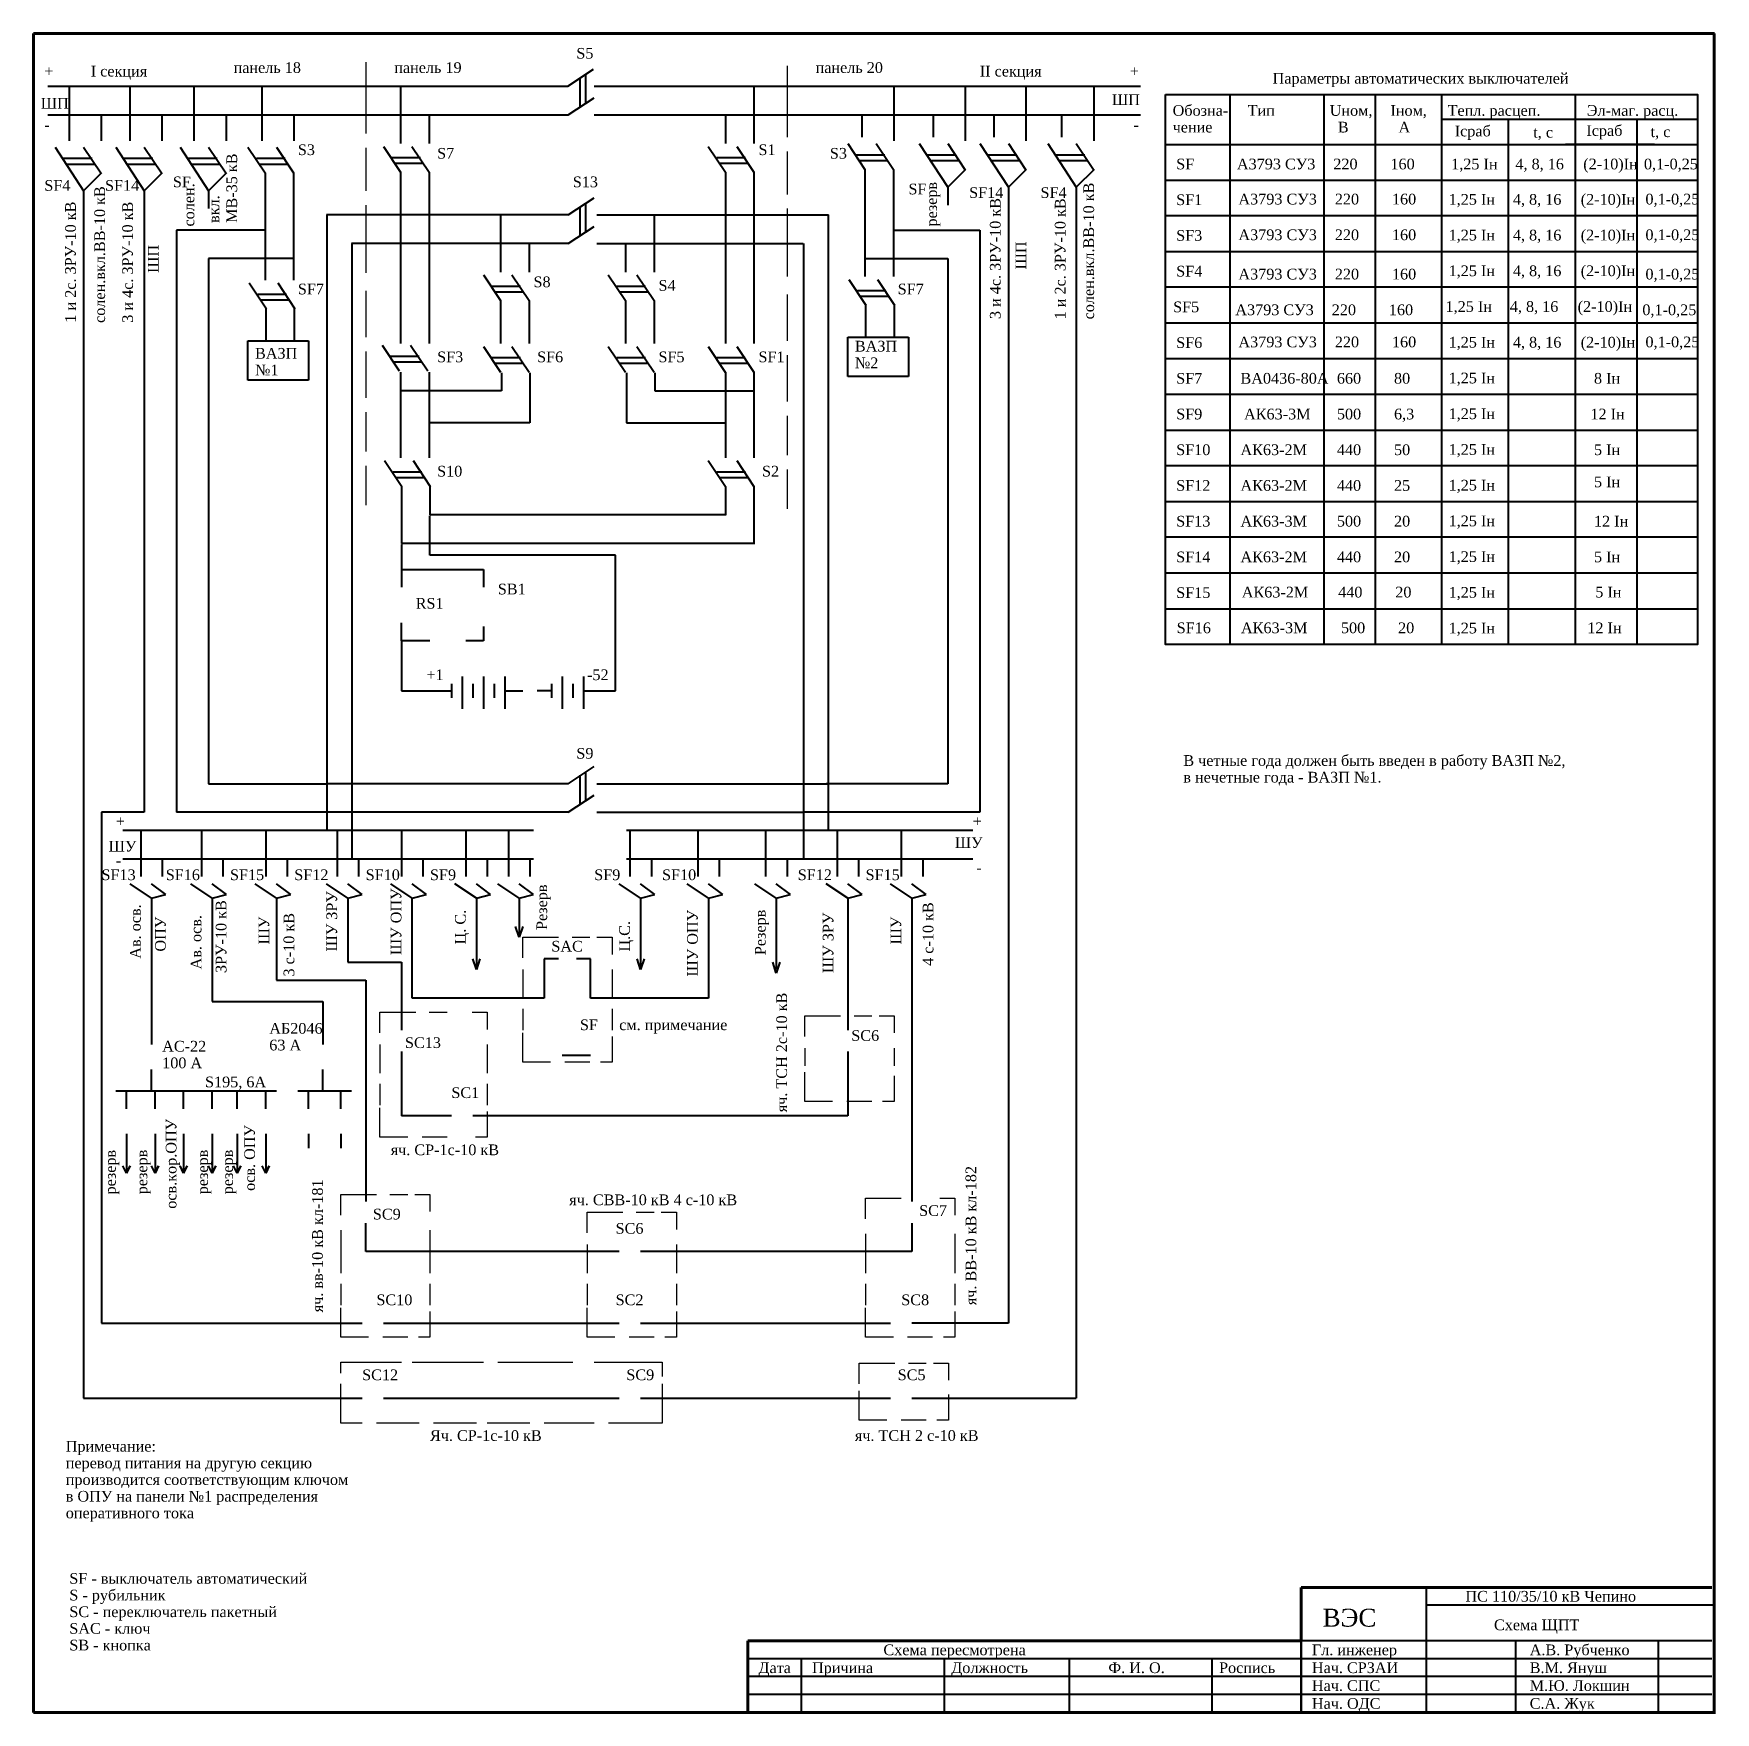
# Model space of a CAD drawing. Header units: millimetres. Extents: x 20 to 491, y 5 to 475.
import ezdxf

# ---------------------------------------------------------------- set-up
doc = ezdxf.new("R2010")
doc.units = ezdxf.units.MM
doc.styles.get("Standard").update_dxf_attribs({"font": 'times.ttf', "height": 3})

msp = doc.modelspace()

# ---------------------------------------------------------------- linework, layer by layer
at = {"lineweight": 70}
for p, q in [((20, 5), (20, 475)), ((20, 475), (490.78, 475)), ((490.63, 5), (490.63, 475)), ((490, 40), (375, 40)), ((375, 40), (375, 25)), ((375, 25), (220, 25)), ((220, 25), (220, 5)), ((20, 5), (491, 5))]:
    msp.add_line(p, q, dxfattribs=at)
at = {"lineweight": 25}
for p, q in [((113, 467), (113, 447)), ((231, 466), (231, 446)), ((113, 443), (113, 431)), ((231, 442), (231, 430)), ((113, 427), (113, 408)), ((231, 426), (231, 407)), ((113, 403), (113, 390)), ((231, 402), (231, 389)), ((113, 386), (113, 373)), ((231, 385), (231, 372)), ((113, 369), (113, 358)), ((231, 368), (231, 357)), ((113, 354), (113, 343)), ((231, 353), (231, 342)), ((157, 213), (157, 205)), ((182, 213), (182, 205)), ((157, 202), (157, 196)), ((182, 202), (182, 196)), ((117, 192), (117, 184)), ((147, 192), (147, 184)), ((236, 191), (236, 186)), ((261, 191), (261, 186)), ((117, 181), (117, 175)), ((147, 181), (147, 175)), ((106, 140), (106, 128)), ((131, 140), (131, 128)), ((253, 139), (253, 128)), ((278, 139), (278, 128)), ((175, 136), (175, 128)), ((200, 136), (200, 128)), ((106, 125), (106, 119)), ((131, 125), (131, 119)), ((175, 125), (175, 119)), ((200, 125), (200, 119)), ((253, 125), (253, 119)), ((278, 125), (278, 119))]:
    msp.add_line(p, q, dxfattribs=at)
at = {"lineweight": 40}
for p, q in [((169.61, 460.25), (176.81, 465.05)), ((172.95, 462.65), (172.95, 454.65)), ((174.55, 463.45), (174.55, 455.45)), ((24, 460.25), (169.75, 460.25)), ((30, 445), (30, 460.26)), ((47, 445), (47, 460.26)), ((65, 445), (65, 460.26)), ((84, 445), (84, 460.26)), ((122.75, 460.25), (122.75, 444.25)), ((169.75, 452.25), (176.95, 457.05)), ((176.95, 460.25), (330, 460.25)), ((221.75, 460.25), (221.75, 444.25)), ((261, 445), (261, 460)), ((281, 445), (281, 460)), ((298, 445), (298, 460)), ((317, 445), (317, 460)), ((355, 458), (355, 304)), ((381.37, 457.98), (381.37, 304)), ((395.69, 457.67), (395.69, 304)), ((414.32, 458.11), (414.32, 304)), ((451.7, 457.67), (451.7, 304)), ((24, 452.25), (169.75, 452.25)), ((39, 445), (39, 452.31)), ((56, 445), (56, 452.31)), ((74, 445), (74, 452.31)), ((93, 445), (93, 452.31)), ((130.75, 452.25), (130.75, 444.25)), ((176.95, 452.25), (330, 452.25)), ((213.75, 452.25), (213.75, 444.25)), ((252, 446), (252, 452)), ((272, 446), (272, 452)), ((289, 446), (289, 452)), ((308, 446), (308, 452)), ((414.41, 451.02), (486, 451.02)), ((433, 451), (433, 304)), ((469, 451), (469, 304)), ((26, 443.2), (34, 431)), ((34, 443.2), (38.8, 436)), ((43, 443.2), (51, 431)), ((51, 443.2), (55.8, 436)), ((61, 443.2), (69, 431)), ((69, 443.2), (73.8, 436)), ((80, 443.2), (84.8, 436)), ((88, 443.2), (92.8, 436)), ((117.95, 443.45), (122.75, 436.25)), ((125.95, 443.45), (130.75, 436.25)), ((208.95, 443.45), (213.75, 436.25)), ((216.95, 443.45), (221.75, 436.25)), ((248, 444.2), (252.8, 437)), ((256, 444.2), (260.8, 437)), ((268, 444.2), (276, 432)), ((276, 444.2), (280.8, 437)), ((285, 444.2), (293, 432)), ((293, 444.2), (297.8, 437)), ((304, 444.2), (312, 432)), ((312, 444.2), (316.8, 437)), ((337, 444), (486, 444)), ((474, 444), (449, 444)), ((36.4, 440), (28.4, 440)), ((37.2, 438.4), (29.2, 438.4)), ((53.4, 440), (45.4, 440)), ((54.2, 438.4), (46.2, 438.4)), ((71.4, 440), (63.4, 440)), ((72.2, 438.4), (64.2, 438.4)), ((90.4, 440), (82.4, 440)), ((91.2, 438.4), (83.2, 438.4)), ((128.35, 440.25), (120.35, 440.25)), ((129.15, 438.65), (121.15, 438.65)), ((219.35, 440.25), (211.35, 440.25)), ((220.15, 438.65), (212.15, 438.65)), ((258.4, 441), (250.4, 441)), ((259.2, 439.4), (251.2, 439.4)), ((278.4, 441), (270.4, 441)), ((279.2, 439.4), (271.2, 439.4)), ((295.4, 441), (287.4, 441)), ((296.2, 439.4), (288.2, 439.4)), ((314.4, 441), (306.4, 441)), ((315.2, 439.4), (307.2, 439.4)), ((39, 436), (34, 431)), ((56, 436), (51, 431)), ((74, 436), (69, 431)), ((84.8, 436), (84.8, 406)), ((92.8, 436), (92.8, 406)), ((122.75, 436.25), (122.75, 388.25)), ((130.75, 436.25), (130.75, 388.25)), ((213.75, 436.25), (213.75, 388.25)), ((221.75, 436.25), (221.75, 388.25)), ((252.8, 437), (252.8, 407)), ((260.8, 437), (260.8, 407)), ((281, 437), (276, 432)), ((298, 437), (293, 432)), ((317, 437), (312, 432)), ((337, 434), (486, 434)), ((34, 431), (34, 93)), ((51, 431), (51, 257)), ((69, 431), (69, 426)), ((169.75, 424.25), (176.95, 429.05)), ((276, 432), (276, 427)), ((293, 432), (293, 257)), ((312, 432), (312, 93)), ((169.75, 424.25), (102, 424.25)), ((102.15, 424.25), (102.15, 252)), ((150.75, 424.25), (150.75, 408.25)), ((172.95, 426.65), (172.95, 418.65)), ((174.55, 427.45), (174.55, 419.45)), ((177.75, 424.25), (242.58, 424.25)), ((193.75, 424.25), (193.75, 408.25)), ((242.57, 424.25), (242.57, 252)), ((486, 424), (337, 424)), ((85, 420), (60, 420)), ((60, 420), (60, 257)), ((169.75, 416.25), (176.95, 421.05)), ((261, 420), (285, 420)), ((285, 420), (285, 257)), ((169.75, 416.25), (109, 416.25)), ((109.15, 416.25), (109.15, 244)), ((158.75, 416.25), (158.75, 408.25)), ((177.75, 416.25), (235.55, 416.25)), ((185.75, 416.25), (185.75, 408.25)), ((235.57, 416.25), (235.57, 244)), ((93, 412), (69, 412)), ((69, 412), (69, 265)), ((253, 412), (276, 412)), ((276, 412), (276, 265)), ((337, 414), (486, 414)), ((80.39, 405.2), (85.19, 398)), ((88.39, 405.2), (93.19, 398)), ((145.95, 407.45), (150.75, 400.25)), ((153.95, 407.45), (158.75, 400.25)), ((180.95, 407.45), (185.75, 400.25)), ((188.95, 407.45), (193.75, 400.25)), ((248.31, 406.2), (253.11, 399)), ((256.31, 406.2), (261.11, 399)), ((90.79, 402), (82.79, 402)), ((91.59, 400.4), (83.59, 400.4)), ((156.35, 404.25), (148.35, 404.25)), ((157.15, 402.65), (149.15, 402.65)), ((191.35, 404.25), (183.35, 404.25)), ((192.15, 402.65), (184.15, 402.65)), ((258.71, 403), (250.71, 403)), ((259.51, 401.4), (251.51, 401.4)), ((486, 404), (337, 404)), ((85, 398), (85, 389)), ((93, 398), (93, 389)), ((150.75, 400.25), (150.75, 388.25)), ((158.75, 400.25), (158.75, 388.25)), ((185.75, 400.25), (185.75, 388.25)), ((193.75, 400.25), (193.75, 388.25)), ((253, 399), (253, 390)), ((261, 399), (261, 390)), ((337, 394), (486, 394)), ((80, 389), (97, 389)), ((80, 378), (80, 389)), ((97, 389), (97, 378)), ((117.58, 387.8), (122.38, 380.6)), ((125.58, 387.8), (130.38, 380.6)), ((145.95, 387.45), (150.75, 380.25)), ((153.95, 387.45), (158.75, 380.25)), ((180.95, 387.45), (185.75, 380.25)), ((188.95, 387.45), (193.75, 380.25)), ((208.9, 387.45), (213.7, 380.25)), ((216.9, 387.45), (221.7, 380.25)), ((248, 390), (265, 390)), ((248, 379), (248, 390)), ((265, 390), (265, 379)), ((127.98, 384.6), (119.98, 384.6)), ((128.78, 383), (120.78, 383)), ((156.35, 384.25), (148.35, 384.25)), ((157.15, 382.65), (149.15, 382.65)), ((191.35, 384.25), (183.35, 384.25)), ((192.15, 382.65), (184.15, 382.65)), ((219.3, 384.25), (211.3, 384.25)), ((220.1, 382.65), (212.1, 382.65)), ((486, 384), (337, 384)), ((97, 378), (80, 378)), ((122.75, 380.25), (122.75, 356.25)), ((130.75, 380.25), (130.75, 356.25)), ((151, 380), (151, 375)), ((159, 380), (159, 366)), ((186, 380), (186, 366)), ((194, 380), (194, 375)), ((213.75, 380.25), (213.75, 356.25)), ((221.75, 380.25), (221.75, 356.25)), ((265, 379), (248, 379)), ((151, 375), (123, 375)), ((194, 375), (222, 375)), ((486, 374), (337, 374)), ((159, 366), (131, 366)), ((186, 366), (214, 366)), ((337, 364), (486, 364)), ((118.3, 355.45), (123.1, 348.25)), ((126.3, 355.45), (131.1, 348.25)), ((208.95, 355.45), (213.75, 348.25)), ((216.95, 355.45), (221.75, 348.25)), ((486, 354), (337, 354)), ((128.7, 352.25), (120.7, 352.25)), ((129.5, 350.65), (121.5, 350.65)), ((219.35, 352.25), (211.35, 352.25)), ((220.15, 350.65), (212.15, 350.65)), ((123.1, 332.25), (123.1, 348.25)), ((131.1, 340.25), (131.1, 348.25)), ((213.75, 348.25), (213.75, 340.25)), ((221.75, 348.25), (221.75, 332.25)), ((337, 344), (486, 344)), ((214, 340.25), (131, 340.25)), ((131, 329), (131, 340)), ((222, 332.25), (123, 332.25)), ((123, 332), (123, 320)), ((486, 334), (337, 334)), ((123, 325), (146, 325)), ((183, 329), (131, 329)), ((146, 325), (146, 320)), ((183, 291), (183, 329)), ((337, 324), (486, 324)), ((337, 314), (486, 314)), ((123, 305), (123, 310)), ((146, 309), (146, 305)), ((131, 305), (123, 305)), ((123, 305), (123, 291)), ((146, 305), (141, 305)), ((137, 293), (137, 289)), ((140, 295), (140, 286)), ((143, 293), (143, 289)), ((146, 295), (146, 286)), ((149, 293), (149, 289)), ((152, 295), (152, 286)), ((165, 293), (165, 289)), ((168, 295), (168, 286)), ((171, 293), (171, 289)), ((174, 295), (174, 286)), ((123, 291), (137, 291)), ((152, 291), (157, 291)), ((165, 291), (161, 291)), ((174, 291), (183, 291)), ((169.75, 265), (176.95, 269.8)), ((69, 265), (102, 265)), ((169.75, 265), (102, 265)), ((172.95, 267.4), (172.95, 259.4)), ((174.55, 268.2), (174.55, 260.2)), ((177.75, 265), (242.58, 265)), ((276, 265), (242, 265)), ((169.75, 257), (176.95, 261.8)), ((51, 257), (39, 257)), ((39, 257), (39, 114)), ((169.75, 257), (60, 257)), ((177.75, 257), (235.55, 257)), ((285, 257), (236, 257)), ((293, 257), (293, 114)), ((45, 252), (160, 252)), ((50, 252), (50, 239)), ((67, 252), (67, 239)), ((85, 252), (85, 239)), ((105, 252), (105, 239)), ((123, 252), (123, 239)), ((141, 252), (141, 239)), ((153, 252), (153, 239)), ((186, 252), (283, 252)), ((187, 252), (187, 239)), ((206, 252), (206, 239)), ((225, 252), (225, 239)), ((245, 252), (245, 239)), ((263, 252), (263, 239)), ((45, 244), (160, 244)), ((56, 244), (56, 239)), ((73, 244), (73, 239)), ((91, 244), (91, 239)), ((111, 244), (111, 239)), ((129, 244), (129, 239)), ((147, 244), (147, 239)), ((159, 244), (159, 239)), ((186, 244), (283, 244)), ((193, 244), (193, 239)), ((212, 244), (212, 239)), ((231, 244), (231, 239)), ((251, 244), (251, 239)), ((269, 244), (269, 239)), ((53, 233), (47, 237)), ((57, 234), (53, 237)), ((70, 233), (64, 237)), ((74, 234), (70, 237)), ((88, 233), (82, 237)), ((92, 234), (88, 237)), ((108, 233), (102, 237)), ((112, 234), (108, 237)), ((126, 233), (120, 237)), ((130, 234), (126, 237)), ((144, 233), (138, 237)), ((148, 234), (144, 237)), ((156, 233), (150, 237)), ((160, 234), (156, 237)), ((190, 233), (184, 237)), ((194, 234), (190, 237)), ((209, 233), (203, 237)), ((213, 234), (209, 237)), ((228, 233), (222, 237)), ((232, 234), (228, 237)), ((248, 233), (242, 237)), ((252, 234), (248, 237)), ((266, 233), (260, 237)), ((270, 234), (266, 237)), ((53, 233), (57, 234)), ((53, 233), (53, 192)), ((70, 233), (74, 234)), ((70, 233), (70, 204)), ((88, 233), (92, 234)), ((88, 233), (88, 210)), ((108, 233), (112, 234)), ((108, 233), (108, 215)), ((126, 233), (130, 234)), ((126, 205), (126, 233)), ((144, 233), (148, 234)), ((144, 233), (144, 213)), ((156, 233), (160, 234)), ((156, 233), (156, 222)), ((190, 233), (194, 234)), ((190, 233), (190, 213)), ((209, 233), (213, 234)), ((209, 233), (209, 205)), ((228, 233), (232, 234)), ((228, 233), (228, 213)), ((248, 233), (252, 234)), ((248, 233), (248, 206)), ((266, 233), (270, 234)), ((266, 233), (266, 148)), ((156, 222), (155, 225)), ((157, 225), (156, 222)), ((108, 215), (123, 215)), ((123, 215), (123, 196)), ((144, 213), (143, 216)), ((145, 216), (144, 213)), ((167, 216), (163, 216)), ((163, 216), (163, 205)), ((176, 216), (172, 216)), ((176, 205), (176, 216)), ((190, 213), (189, 216)), ((191, 216), (190, 213)), ((228, 212), (227, 215)), ((229, 215), (228, 212)), ((88, 210), (113, 210)), ((113, 210), (113, 148)), ((70, 204), (101, 204)), ((101, 204), (101, 192)), ((163, 205), (126, 205)), ((209, 205), (176, 205)), ((248, 206), (248, 196)), ((123, 190), (123, 172)), ((168, 189), (176, 189)), ((248, 190), (248, 172)), ((53, 179), (53, 185)), ((101, 179), (101, 185)), ((43, 179), (88, 179)), ((46, 174), (46, 179)), ((54, 174), (54, 179)), ((62, 174), (62, 179)), ((70, 174), (70, 179)), ((77, 174), (77, 179)), ((85, 174), (85, 179)), ((94, 179), (109, 179)), ((97, 174), (97, 179)), ((106, 174), (106, 179)), ((137, 172), (123, 172)), ((248, 172), (143, 172)), ((46, 167), (46, 156)), ((54, 167), (54, 156)), ((54, 167), (54, 156)), ((62, 167), (62, 156)), ((70, 167), (70, 156)), ((77, 167), (77, 156)), ((85, 167), (85, 156)), ((97, 167), (97, 163)), ((106, 167), (106, 163)), ((46, 156), (45, 158)), ((46, 156), (47, 158)), ((47, 158), (46, 156)), ((54, 156), (53, 158)), ((55, 158), (54, 156)), ((54, 156), (55, 158)), ((62, 156), (61, 158)), ((63, 158), (62, 156)), ((62, 156), (63, 158)), ((70, 156), (69, 158)), ((71, 158), (70, 156)), ((70, 156), (71, 158)), ((77, 156), (76, 158)), ((78, 158), (77, 156)), ((77, 156), (78, 158)), ((85, 156), (84, 158)), ((86, 158), (85, 156)), ((85, 156), (86, 158)), ((113, 134), (113, 142)), ((266, 142), (266, 134)), ((184, 134), (113, 134)), ((266, 134), (190, 134)), ((39, 114), (112, 114)), ((118, 114), (184, 114)), ((190, 114), (260, 114)), ((293, 114), (266, 114)), ((34, 93), (112, 93)), ((118, 93), (184, 93)), ((190, 93), (260, 93)), ((266, 93), (312, 93)), ((410, 40), (410, 5)), ((491, 35), (410, 35)), ((490, 25), (375, 25)), ((435, 25), (435, 5)), ((475, 25), (475, 5)), ((490, 20), (220, 20)), ((235, 20), (235, 5)), ((275, 20), (275, 5)), ((310, 20), (310, 5)), ((350, 20), (350, 5)), ((490, 15), (220, 15)), ((490, 10), (220, 10))]:
    msp.add_line(p, q, dxfattribs=at)
at = {"lineweight": 50}
msp.add_line((375, 25), (375, 5), dxfattribs=at)
at = {"lineweight": 60}
msp.add_line((20, 5), (20, 5), dxfattribs=at)
at = {"lineweight": 40}
msp.add_lwpolyline([(337, 458), (486, 458), (486, 304), (337, 304)], close=True, dxfattribs=at)
at = {"lineweight": 25}
for points in [[(157, 216.22), (157, 222), (167, 222)], [(170.78, 222), (175.78, 222)], [(177.78, 222), (182, 222), (182, 217.22)], [(117, 195.22), (117, 201), (127, 201)], [(130.78, 201), (135.78, 201)], [(142.78, 201), (147, 201), (147, 196.22)], [(236, 194.22), (236, 200), (246, 200)], [(249.78, 200), (254.78, 200)], [(256.78, 200), (261, 200), (261, 195.22)], [(164.78, 187), (157, 187), (157, 195.22)], [(182, 194.22), (182, 187), (178.78, 187)], [(175.78, 187), (168.78, 187)], [(243.78, 176), (236, 176), (236, 184.22)], [(261, 183.22), (261, 176), (257.78, 176)], [(254.78, 176), (247.78, 176)], [(124.78, 166), (117, 166), (117, 174.22)], [(147, 173.22), (147, 166), (143.78, 166)], [(135.78, 166), (128.78, 166)], [(106, 144.22), (106, 150), (116, 150)], [(119.78, 150), (124.78, 150)], [(126.78, 150), (131, 150), (131, 145.22)], [(253, 143.22), (253, 149), (263, 149)], [(273.78, 149), (278, 149), (278, 144.22)], [(175, 139.22), (175, 145), (185, 145)], [(188.78, 145), (193.78, 145)], [(195.78, 145), (200, 145), (200, 140.22)], [(113.78, 110), (106, 110), (106, 118.22)], [(182.78, 110), (175, 110), (175, 118.22)], [(260.78, 110), (253, 110), (253, 118.22)], [(131, 117.22), (131, 110), (127.78, 110)], [(200, 117.22), (200, 110), (196.78, 110)], [(278, 117.22), (278, 110), (274.78, 110)], [(124.78, 110), (117.78, 110)], [(193.78, 110), (186.78, 110)], [(271.78, 110), (264.78, 110)], [(106, 100), (106, 103), (123, 103)], [(126, 103), (146, 103)], [(150, 103), (171, 103)], [(177, 103), (196, 103), (196, 99)], [(251.22, 97), (251.22, 102.78), (261.22, 102.78)], [(265, 102.78), (270, 102.78)], [(272, 102.78), (276.22, 102.78), (276.22, 98)], [(112, 86), (106, 86), (106, 97)], [(196, 97), (196, 86), (181, 86)], [(259, 86.78), (251.22, 86.78), (251.22, 95)], [(276.22, 94), (276.22, 86.78), (273, 86.78)], [(128, 86), (116, 86)], [(144, 86), (132, 86)], [(159, 86), (147, 86)], [(177, 86), (163, 86)], [(270, 86.78), (263, 86.78)]]:
    msp.add_lwpolyline(points, dxfattribs=at)

# ---------------------------------------------------------------- texts
at = {"lineweight": 40}
for s, p in [('S5', (172, 468)), ('панель 18', (76, 464)), ('панель 19', (121, 464)), ('панель 20', (239, 464)), ('+', (23, 463)), ('I секция', (36, 463)), ('II секция', (285, 463)), ('+', (327, 463)), ('Параметры автоматических выключателей', (367, 461)), ('ШП', (22, 454)), ('ШП', (322, 455)), ('Обозна-', (339, 452)), ('Тип', (360, 452)), ('Uном,', (383, 452)), ('Iном,', (400, 452)), ('Тепл. расцеп.', (416, 452)), ('Эл-маг. расц.', (455, 452)), ('-', (23, 448)), ('-', (328, 448)), ('чение', (339, 447.33)), ('  В', (383, 447.33)), ('  А', (400, 447.33)), ('Iсраб', (418, 446.23)), ('t, с', (440, 445.89)), ('Iсраб', (454.87, 446.37)), ('t, с', (472.87, 446.04)), ('S3', (94, 441)), ('S7', (133, 440)), ('S1', (223, 441)), ('S3', (243, 440)), ('SF', (340, 437)), ('А3793 СУ3', (357, 437)), ('220', (384, 437)), ('160', (400, 437)), ('1,25 Iн', (417, 437)), ('4, 8, 16', (435, 437)), ('(2-10)Iн', (454, 437)), ('0,1-0,25', (471, 437)), ('SF4', (23, 431)), ('SF14', (40, 431)), ('SF', (59, 432)), ('S13', (171, 432)), ('SF', (265, 430)), ('SF14', (282, 429)), ('SF4', (302, 429)), ('SF1', (340, 427)), ('А3793 СУ3', (357.42, 427.18)), ('220', (384.42, 427.18)), ('160', (400.42, 427.18)), ('1,25 Iн', (416.29, 427.1)), ('4, 8, 16', (434.29, 427.1)), ('(2-10)Iн', (453.29, 427.1)), ('0,1-0,25', (471.42, 427.18)), ('SF3', (340, 417)), ('А3793 СУ3', (357.42, 417.18)), ('220', (384.42, 417.18)), ('160', (400.42, 417.18)), ('1,25 Iн', (416.29, 417.1)), ('4, 8, 16', (434.29, 417.1)), ('(2-10)Iн', (453.29, 417.1)), ('0,1-0,25', (471.42, 417.18)), ('SF4', (340, 407)), ('1,25 Iн', (416.29, 407.1)), ('4, 8, 16', (434.29, 407.1)), ('(2-10)Iн', (453.29, 407.1)), ('S8', (160, 404)), ('S4', (195, 403)), ('А3793 СУ3', (357.42, 406.18)), ('220', (384.42, 406.18)), ('160', (400.42, 406.18)), ('0,1-0,25', (471.42, 406.18)), ('SF7', (94, 402)), ('SF7', (262, 402)), ('SF5', (339.14, 397)), ('А3793 СУ3', (356.56, 396.18)), ('220', (383.56, 396.18)), ('160', (399.56, 396.18)), ('1,25 Iн', (415.43, 397.1)), ('4, 8, 16', (433.43, 397.1)), ('(2-10)Iн', (452.43, 397.1)), ('0,1-0,25', (470.56, 396.18)), ('ВАЗП', (82, 384)), ('ВАЗП', (250, 386)), ('SF6', (340, 387)), ('А3793 СУ3', (357.42, 387.18)), ('220', (384.42, 387.18)), ('160', (400.42, 387.18)), ('1,25 Iн', (416.29, 387.1)), ('4, 8, 16', (434.29, 387.1)), ('(2-10)Iн', (453.29, 387.1)), ('0,1-0,25', (471.42, 387.18)), ('№1', (82, 379.33)), ('SF3', (133, 383)), ('SF6', (161, 383)), ('SF5', (195, 383)), ('SF1', (223, 383)), ('№2', (250, 381.33)), ('SF7', (340, 377)), ('ВА0436-80А', (358, 377)), ('660', (385, 377)), ('80', (401, 377)), ('1,25 Iн', (416.29, 377.08)), ('8 Iн', (457, 377)), ('SF9', (340, 367)), ('АК63-3М', (359, 367)), ('500', (385, 367)), ('6,3', (401, 367)), ('1,25 Iн', (416.29, 367.08)), ('12 Iн', (456, 367)), ('SF10', (340, 357)), ('АК63-2М', (358, 357)), ('440', (385, 357)), ('50', (401, 357)), ('1,25 Iн', (416.29, 357.08)), ('5 Iн', (457, 357)), ('S10', (133, 351)), ('S2', (224, 351)), ('SF12', (340, 347)), ('АК63-2М', (358, 347)), ('440', (385, 347)), ('25', (401, 347)), ('1,25 Iн', (416.29, 347.08)), ('5 Iн', (457, 348)), ('SF13', (340, 337)), ('АК63-3М', (358, 337)), ('500', (385, 337)), ('20', (401, 337)), ('1,25 Iн', (416.29, 337.08)), ('12 Iн', (457, 337)), ('SF14', (340, 327)), ('АК63-2М', (358, 327)), ('440', (385, 327)), ('20', (401, 327)), ('1,25 Iн', (416.29, 327.08)), ('5 Iн', (457, 327)), ('SB1', (150, 318)), ('RS1', (127, 314)), ('SF15', (340, 317)), ('АК63-2М', (358.36, 317.14)), ('440', (385.36, 317.14)), ('20', (401.36, 317.14)), ('1,25 Iн', (416.29, 317.08)), ('5 Iн', (457.36, 317.14)), ('SF16', (340.14, 307.14)), ('АК63-3М', (358.14, 307.14)), ('500', (386.14, 307.14)), ('20', (402.14, 307.14)), ('1,25 Iн', (416.29, 307.08)), ('12 Iн', (455.14, 307.14)), ('+1', (130, 294)), ('-52', (175, 294)), ('S9', (172, 272)), ('+', (43, 253)), ('+', (283, 253)), ('ШУ', (278, 247)), ('ШУ', (41, 246)), ('SF13', (39, 238)), ('-', (43, 242)), ('SF16', (57, 238)), ('SF15', (75, 238)), ('SF12', (93, 238)), ('SF10', (113, 238)), ('SF9', (131, 238)), ('SF9', (177, 238)), ('SF10', (196, 238)), ('SF12', (234, 238)), ('SF15', (253, 238)), ('-', (284, 240)), ('SAC', (165, 218)), ('АБ2046', (86, 195)), ('SF', (173, 196)), ('см. примечание', (184, 196)), ('63 А', (86, 190.33)), ('SC13', (124, 191)), ('SC6', (249, 193)), ('АС-22', (56, 190)), ('100 А', (56, 185.33)), ('S195, 6А', (68, 180)), ('SC1', (137, 177)), ('яч. СР-1с-10 кВ', (120, 161)), ('SC9', (115, 143)), ('яч. СВВ-10 кВ 4 с-10 кВ', (170, 147)), ('SC7', (268, 144)), ('SC6', (183, 139)), ('SC10', (116, 119)), ('SC2', (183, 119)), ('SC8', (263, 119)), ('SC12', (112, 98)), ('SC9', (186, 98)), ('SC5', (262, 98)), ('Примечание:', (29, 78)), ('Яч. СР-1с-10 кВ', (131, 81)), ('яч. ТСН 2 с-10 кВ', (250, 81))]:
    msp.add_text(s, height=3, dxfattribs=at).set_placement(p)
for s, p in [('МВ-35 кВ', (77, 422)), ('резерв', (273, 421)), ('солен.вкл.ВВ-10 кВ', (40, 394)), ('солен.', (65, 421)), ('вкл.', (72, 422)), ('3 и 4с. ЗРУ-10 кВ', (290.82, 395.09)), ('1 и 2с. ЗРУ-10 кВ', (309, 395)), ('солен.вкл.ВВ-10 кВ', (317, 395)), ('1 и 2с. ЗРУ-10 кВ', (31.82, 394.09)), ('3 и 4с. ЗРУ-10 кВ', (47.82, 394.06)), ('ШП', (55, 408)), ('ШП', (298, 409)), ('ШУ ОПУ', (123, 217)), ('Резерв', (163.82, 224.05)), ('Ав. осв.', (50, 216)), ('ЗРУ-10 кВ', (74, 212)), ('ШУ ЗРУ', (105, 218)), ('4 с-10 кВ', (272, 214)), ('ОПУ', (57, 218)), ('Ав. осв.', (67, 213)), ('ШУ', (86, 220)), ('3 с-10 кВ', (93, 211)), ('Ц. С.', (141, 220)), ('Ц.С.', (187, 218)), ('ШУ ОПУ', (206, 211)), ('Резерв', (225, 217)), ('ШУ ЗРУ', (244, 212)), ('ШУ', (263, 220)), ('яч. ТСН 2с-10 кВ', (231, 173)), ('осв.кор.ОПУ', (60, 146)), ('осв. ОПУ', (82, 151)), ('резерв', (43, 150)), ('резерв', (51.82, 150.05)), ('резерв', (68.82, 150.05)), ('резерв', (75.82, 150.05)), ('яч. ВВ-10 кВ кл-182', (284, 119)), ('яч. вв-10 кВ кл-181', (101, 117))]:
    msp.add_text(s, height=3, rotation=90, dxfattribs=at).set_placement(p)
at = {"lineweight": 30}
for s, height, p in [('В четные года должен быть введен в работу ВАЗП №2,', 3, (342, 270)), ('в нечетные года - ВАЗП №1.', 3, (342, 265.33)), ('перевод питания на другую секцию', 3, (29, 73.33)), ('производится соответствующим ключом', 3, (29, 68.67)), ('в ОПУ на панели №1 распределения ', 3, (29, 64)), ('оперативного тока', 3, (29, 59.33)), ('SF - выключатель автоматический', 3, (30, 41)), ('S - рубильник', 3, (30, 36.33)), ('ПС 110/35/10 кВ Чепино', 3, (421, 36)), ('SC - переключатель пакетный', 3, (30, 31.67)), ('ВЭС', 5, (381, 29)), ('SAC - ключ', 3, (30, 27)), ('Схема ЩПТ', 3, (429, 28)), ('SB - кнопка', 3, (30, 22.33)), ('Схема пересмотрена', 3, (258, 21)), ('Гл. инженер', 3, (378, 21)), ('А.В. Рубченко', 3, (439, 21)), ('Дата', 3, (223, 16)), ('Причина', 3, (238, 16)), ('Должность', 3, (277, 16)), ('Ф. И. О.', 3, (321, 16)), ('Роспись', 3, (352, 16)), ('Нач. СРЗАИ', 3, (378, 16)), ('В.М. Януш', 3, (439, 16)), ('Нач. СПС', 3, (378, 11)), ('М.Ю. Локшин', 3, (439, 11)), ('Нач. ОДС', 3, (378, 6)), ('С.А. Жук', 3, (439, 6))]:
    msp.add_text(s, height=height, dxfattribs=at).set_placement(p)

doc.saveas('drawing.dxf')
